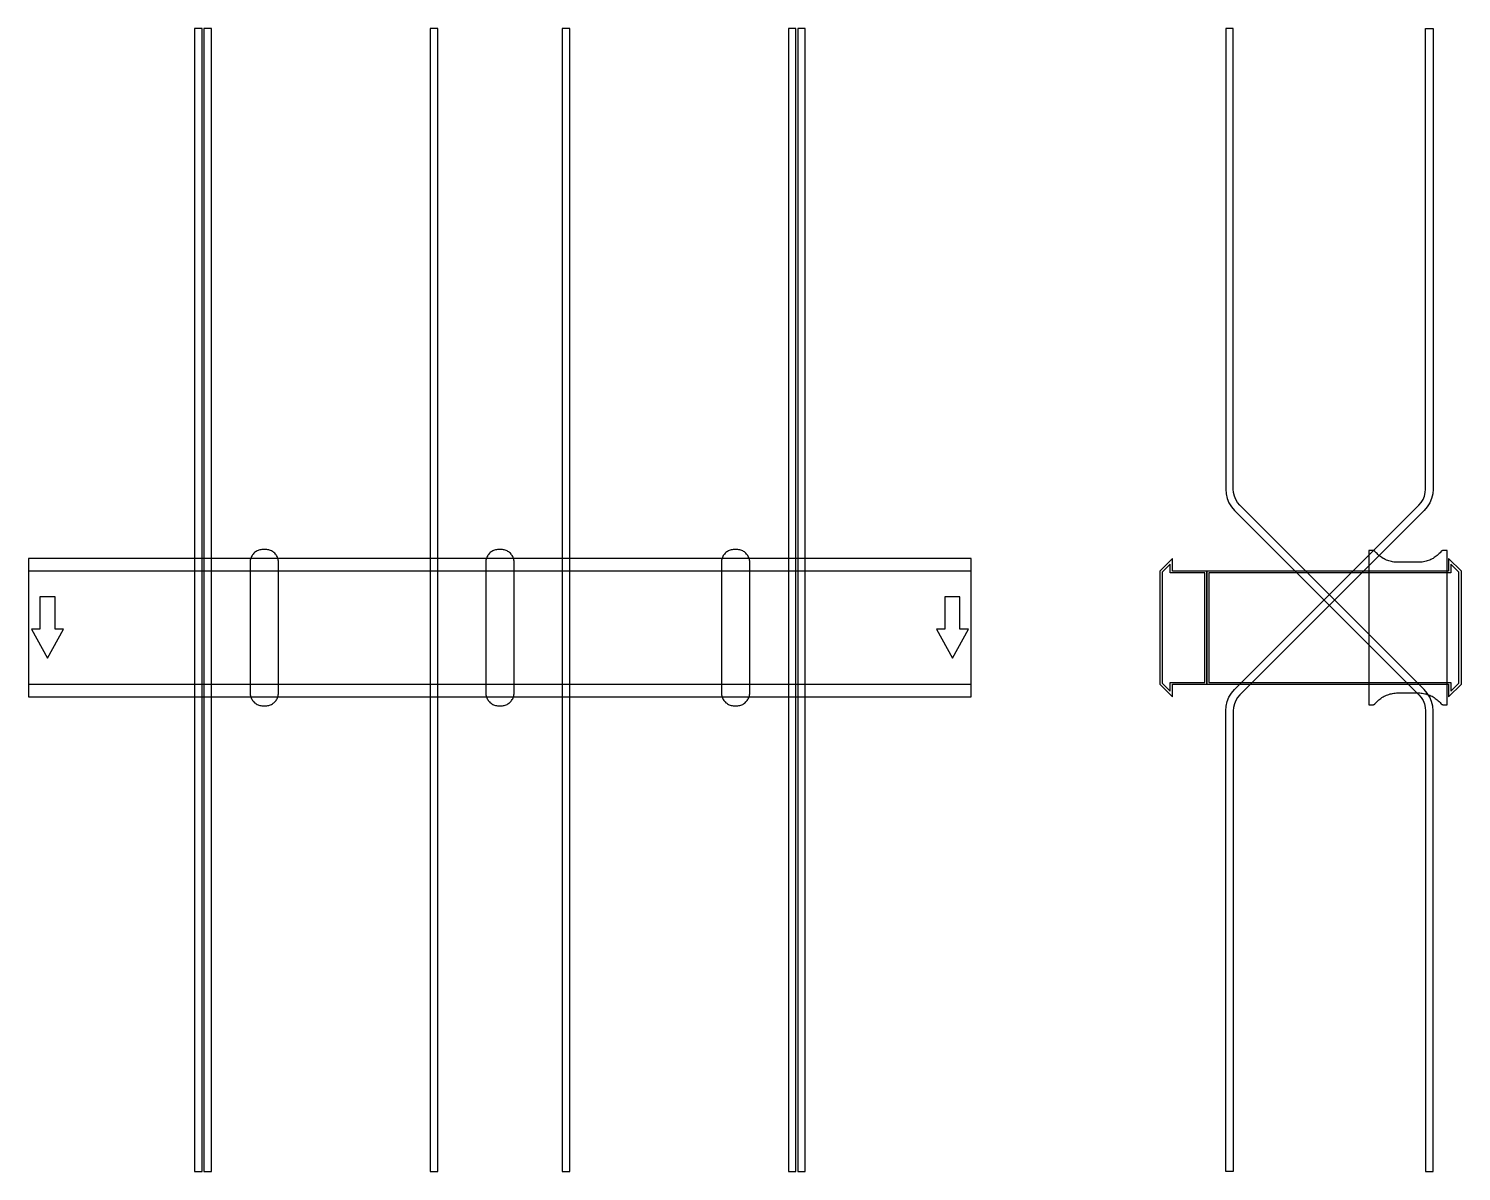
# Model space of a CAD drawing. Extents: x 0 to 1520, y -577 to 635.
import ezdxf

# ---------------------------------------------------------------- set-up
doc = ezdxf.new("R2010")
doc.units = 0
doc.layers.add('Halfen', color=7, linetype='CONTINUOUS')

msp = doc.modelspace()

# ---------------------------------------------------------------- linework, layer by layer
at = {"layer": 'Halfen', "color": 7}
for points in [[(184, -576.569), (184, 635.197), (176, 635.197), (176, -576.569)], [(194, -576.569), (194, 635.197), (186, 635.197), (186, -576.569)], [(434, -576.569), (434, 635.197), (426, 635.197), (426, -576.569)], [(574, -576.569), (574, 635.197), (566, 635.197), (566, -576.569)], [(814, -576.569), (814, 635.197), (806, 635.197), (806, -576.569)], [(824, -576.569), (824, 635.197), (816, 635.197), (816, -576.569)], [(1490, -576.569), (1490, -88.284), (1489.606, -83.278), (1488.434, -78.396), (1486.512, -73.757), (1483.889, -69.475), (1480.627, -65.657), (1285.029, 129.941), (1282.584, 132.805), (1280.616, 136.016), (1279.175, 139.495), (1278.295, 143.157), (1278, 146.912), (1278, 635.197), (1270, 635.197), (1270, 146.912), (1270.394, 141.906), (1271.566, 137.023), (1273.488, 132.384), (1276.111, 128.103), (1279.373, 124.284), (1474.971, -71.314), (1477.416, -74.177), (1479.384, -77.388), (1480.825, -80.868), (1481.705, -84.53), (1482, -88.284), (1482, -576.569)], [(1270, -576.569), (1270, -88.284), (1270.394, -83.278), (1271.566, -78.396), (1273.488, -73.757), (1276.111, -69.475), (1279.373, -65.657), (1474.971, 129.941), (1477.416, 132.805), (1479.384, 136.016), (1480.825, 139.495), (1481.705, 143.157), (1482, 146.912), (1482, 635.197), (1490, 635.197), (1490, 146.912), (1489.606, 141.906), (1488.434, 137.023), (1486.512, 132.384), (1483.889, 128.103), (1480.627, 124.284), (1285.029, -71.314), (1282.584, -74.177), (1280.616, -77.388), (1279.175, -80.868), (1278.295, -84.53), (1278, -88.284), (1278, -576.569)], [(265, -69.3), (265, -56.8), (265, 69.3), (264.958, 70.359), (264.834, 71.412), (264.627, 72.452), (264.339, 73.472), (263.972, 74.466), (263.529, 75.429), (263.011, 76.354), (262.422, 77.235), (261.765, 78.068), (261.046, 78.846), (260.268, 79.565), (259.435, 80.222), (258.554, 80.811), (257.629, 81.329), (256.666, 81.772), (255.672, 82.139), (254.652, 82.427), (253.612, 82.634), (252.559, 82.758), (251.5, 82.8), (248.5, 82.8), (247.441, 82.758), (246.388, 82.634), (245.348, 82.427), (244.328, 82.139), (243.334, 81.772), (242.371, 81.329), (241.446, 80.811), (240.565, 80.222), (239.732, 79.565), (238.954, 78.846), (238.235, 78.068), (237.578, 77.235), (236.989, 76.354), (236.471, 75.429), (236.028, 74.466), (235.661, 73.472), (235.373, 72.452), (235.166, 71.412), (235.042, 70.359), (235, 69.3), (235, -56.8), (235, -69.3), (235.042, -70.359), (235.166, -71.412), (235.373, -72.452), (235.661, -73.472), (236.028, -74.466), (236.471, -75.429), (236.989, -76.354), (237.578, -77.235), (238.235, -78.068), (238.954, -78.846), (239.732, -79.565), (240.565, -80.222), (241.446, -80.811), (242.371, -81.329), (243.334, -81.772), (244.328, -82.139), (245.348, -82.427), (246.388, -82.634), (247.441, -82.758), (248.5, -82.8), (251.5, -82.8), (252.559, -82.758), (253.612, -82.634), (254.652, -82.427), (255.672, -82.139), (256.666, -81.772), (257.629, -81.329), (258.554, -80.811), (259.435, -80.222), (260.268, -79.565), (261.046, -78.846), (261.765, -78.068), (262.422, -77.235), (263.011, -76.354), (263.529, -75.429), (263.972, -74.466), (264.339, -73.472), (264.627, -72.452), (264.834, -71.412), (264.958, -70.359), (265, -69.3)], [(515, -69.3), (515, -56.8), (515, 69.3), (514.958, 70.359), (514.834, 71.412), (514.627, 72.452), (514.339, 73.472), (513.972, 74.466), (513.529, 75.429), (513.011, 76.354), (512.422, 77.235), (511.765, 78.068), (511.046, 78.846), (510.268, 79.565), (509.435, 80.222), (508.554, 80.811), (507.629, 81.329), (506.666, 81.772), (505.672, 82.139), (504.652, 82.427), (503.612, 82.634), (502.559, 82.758), (501.5, 82.8), (498.5, 82.8), (497.441, 82.758), (496.388, 82.634), (495.348, 82.427), (494.328, 82.139), (493.334, 81.772), (492.371, 81.329), (491.446, 80.811), (490.565, 80.222), (489.732, 79.565), (488.954, 78.846), (488.235, 78.068), (487.578, 77.235), (486.989, 76.354), (486.471, 75.429), (486.028, 74.466), (485.661, 73.472), (485.373, 72.452), (485.166, 71.412), (485.042, 70.359), (485, 69.3), (485, -56.8), (485, -69.3), (485.042, -70.359), (485.166, -71.412), (485.373, -72.452), (485.661, -73.472), (486.028, -74.466), (486.471, -75.429), (486.989, -76.354), (487.578, -77.235), (488.235, -78.068), (488.954, -78.846), (489.732, -79.565), (490.565, -80.222), (491.446, -80.811), (492.371, -81.329), (493.334, -81.772), (494.328, -82.139), (495.348, -82.427), (496.388, -82.634), (497.441, -82.758), (498.5, -82.8), (501.5, -82.8), (502.559, -82.758), (503.612, -82.634), (504.652, -82.427), (505.672, -82.139), (506.666, -81.772), (507.629, -81.329), (508.554, -80.811), (509.435, -80.222), (510.268, -79.565), (511.046, -78.846), (511.765, -78.068), (512.422, -77.235), (513.011, -76.354), (513.529, -75.429), (513.972, -74.466), (514.339, -73.472), (514.627, -72.452), (514.834, -71.412), (514.958, -70.359), (515, -69.3)], [(765, -69.3), (765, -56.8), (765, 69.3), (764.958, 70.359), (764.834, 71.412), (764.627, 72.452), (764.339, 73.472), (763.972, 74.466), (763.529, 75.429), (763.011, 76.354), (762.422, 77.235), (761.765, 78.068), (761.046, 78.846), (760.268, 79.565), (759.435, 80.222), (758.554, 80.811), (757.629, 81.329), (756.666, 81.772), (755.672, 82.139), (754.652, 82.427), (753.612, 82.634), (752.559, 82.758), (751.5, 82.8), (748.5, 82.8), (747.441, 82.758), (746.388, 82.634), (745.348, 82.427), (744.328, 82.139), (743.334, 81.772), (742.371, 81.329), (741.446, 80.811), (740.565, 80.222), (739.732, 79.565), (738.954, 78.846), (738.235, 78.068), (737.578, 77.235), (736.989, 76.354), (736.471, 75.429), (736.028, 74.466), (735.661, 73.472), (735.373, 72.452), (735.166, 71.412), (735.042, 70.359), (735, 69.3), (735, -56.8), (735, -69.3), (735.042, -70.359), (735.166, -71.412), (735.373, -72.452), (735.661, -73.472), (736.028, -74.466), (736.471, -75.429), (736.989, -76.354), (737.578, -77.235), (738.235, -78.068), (738.954, -78.846), (739.732, -79.565), (740.565, -80.222), (741.446, -80.811), (742.371, -81.329), (743.334, -81.772), (744.328, -82.139), (745.348, -82.427), (746.388, -82.634), (747.441, -82.758), (748.5, -82.8), (751.5, -82.8), (752.559, -82.758), (753.612, -82.634), (754.652, -82.427), (755.672, -82.139), (756.666, -81.772), (757.629, -81.329), (758.554, -80.811), (759.435, -80.222), (760.268, -79.565), (761.046, -78.846), (761.765, -78.068), (762.422, -77.235), (763.011, -76.354), (763.529, -75.429), (763.972, -74.466), (764.339, -73.472), (764.627, -72.452), (764.834, -71.412), (764.958, -70.359), (765, -69.3)], [(1505, -81.8), (1505, 81.8), (1501, 81.8), (1500.846, 81.797), (1500.691, 81.786), (1500.538, 81.769), (1500.385, 81.746), (1500.234, 81.715), (1500.084, 81.678), (1499.936, 81.634), (1499.789, 81.584), (1499.646, 81.527), (1499.505, 81.464), (1499.366, 81.395), (1499.231, 81.32), (1499.1, 81.239), (1498.972, 81.153), (1498.848, 81.06), (1498.728, 80.963), (1498.613, 80.86), (1498.502, 80.752), (1498.397, 80.639), (1498.296, 80.522), (1497.41, 79.491), (1496.479, 78.5), (1495.505, 77.551), (1494.491, 76.646), (1493.437, 75.787), (1492.347, 74.975), (1491.222, 74.211), (1490.064, 73.499), (1488.876, 72.838), (1487.66, 72.23), (1486.418, 71.676), (1485.153, 71.178), (1483.867, 70.736), (1482.563, 70.351), (1481.243, 70.024), (1479.911, 69.756), (1478.567, 69.547), (1477.216, 69.397), (1475.859, 69.307), (1474.5, 69.277), (1452.5, 69.277), (1451.141, 69.307), (1449.784, 69.397), (1448.433, 69.547), (1447.089, 69.756), (1445.757, 70.024), (1444.437, 70.351), (1443.133, 70.736), (1441.847, 71.178), (1440.582, 71.676), (1439.34, 72.23), (1438.124, 72.838), (1436.936, 73.499), (1435.778, 74.211), (1434.653, 74.975), (1433.563, 75.787), (1432.509, 76.646), (1431.495, 77.551), (1430.521, 78.5), (1429.59, 79.491), (1428.704, 80.522), (1428.603, 80.639), (1428.498, 80.752), (1428.387, 80.86), (1428.272, 80.963), (1428.152, 81.06), (1428.028, 81.153), (1427.9, 81.239), (1427.769, 81.32), (1427.634, 81.395), (1427.495, 81.464), (1427.354, 81.527), (1427.211, 81.584), (1427.064, 81.634), (1426.916, 81.678), (1426.766, 81.715), (1426.615, 81.746), (1426.462, 81.769), (1426.309, 81.786), (1426.154, 81.797), (1426, 81.8), (1422, 81.8), (1422, -81.8), (1426, -81.8), (1426.154, -81.797), (1426.309, -81.786), (1426.462, -81.769), (1426.615, -81.746), (1426.766, -81.715), (1426.916, -81.678), (1427.064, -81.634), (1427.211, -81.584), (1427.354, -81.527), (1427.495, -81.464), (1427.634, -81.395), (1427.769, -81.32), (1427.9, -81.239), (1428.028, -81.153), (1428.152, -81.06), (1428.272, -80.963), (1428.387, -80.86), (1428.498, -80.752), (1428.603, -80.639), (1428.704, -80.522), (1429.59, -79.491), (1430.521, -78.5), (1431.495, -77.551), (1432.509, -76.646), (1433.563, -75.787), (1434.653, -74.975), (1435.778, -74.211), (1436.936, -73.499), (1438.124, -72.838), (1439.34, -72.23), (1440.582, -71.676), (1441.847, -71.178), (1443.133, -70.736), (1444.437, -70.351), (1445.757, -70.024), (1447.089, -69.756), (1448.433, -69.547), (1449.784, -69.397), (1451.141, -69.307), (1452.5, -69.277), (1474.5, -69.277), (1475.859, -69.307), (1477.216, -69.397), (1478.567, -69.547), (1479.911, -69.756), (1481.243, -70.024), (1482.563, -70.351), (1483.867, -70.736), (1485.153, -71.178), (1486.418, -71.676), (1487.66, -72.23), (1488.876, -72.838), (1490.064, -73.499), (1491.222, -74.211), (1492.347, -74.975), (1493.437, -75.787), (1494.491, -76.646), (1495.505, -77.551), (1496.479, -78.5), (1497.41, -79.491), (1498.296, -80.522), (1498.397, -80.639), (1498.502, -80.752), (1498.613, -80.86), (1498.728, -80.963), (1498.848, -81.06), (1498.972, -81.153), (1499.1, -81.239), (1499.231, -81.32), (1499.366, -81.395), (1499.505, -81.464), (1499.646, -81.527), (1499.789, -81.584), (1499.936, -81.634), (1500.084, -81.678), (1500.234, -81.715), (1500.385, -81.746), (1500.538, -81.769), (1500.691, -81.786), (1500.846, -81.797), (1501, -81.8)], [(0, -73.5), (1000, -73.5), (1000, 73.5), (0, 73.5)], [(1250, -60), (1250, 60), (1213.5, 60), (1213.5, 73.5), (1200, 60), (1200, -60), (1213.5, -73.5), (1213.5, -60)], [(1248, -58), (1248, 58), (1211, 58), (1211, 67.25), (1202.5, 58.75), (1202.5, -58.75), (1211, -67.25), (1211, -58)], [(1520, -60), (1520, 60), (1506.5, 73.5), (1506.5, 60), (1250, 60), (1250, -60), (1506.5, -60), (1506.5, -73.5)], [(1517.5, -58.75), (1517.5, 58.75), (1509, 67.25), (1509, 58), (1252, 58), (1252, -58), (1509, -58), (1509, -67.25)], [(0, -60), (1000, -60), (1000, 60), (0, 60)], [(20, -32.5), (37, -1.5), (28, -1.5), (28, 32.5), (12, 32.5), (12, -1.5), (3, -1.5)], [(980, -32.5), (997, -1.5), (988, -1.5), (988, 32.5), (972, 32.5), (972, -1.5), (963, -1.5)]]:
    msp.add_lwpolyline(points, close=True, dxfattribs=at)

doc.saveas('drawing.dxf')
